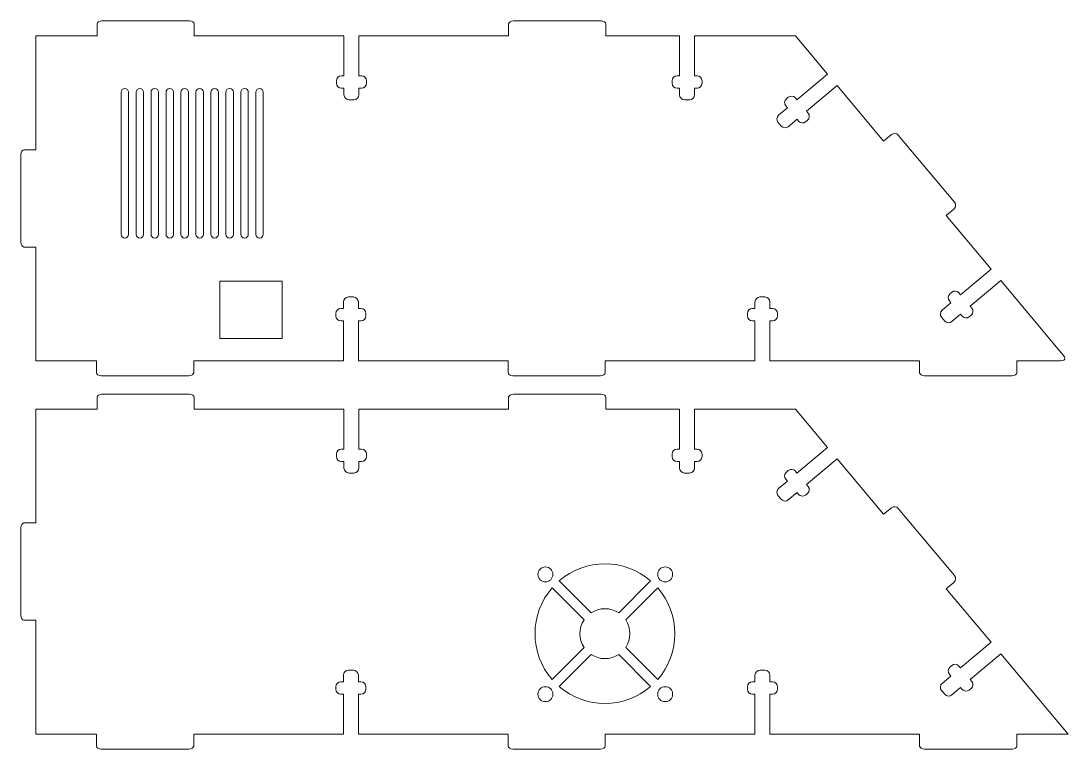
# Model space of a CAD drawing. Header units: millimetres. Extents: x -262 to 108, y -98 to 185.
# Drawn here: x -262.2 to -52.3, y -82.4 to 63.5 of the extents above; entities that cross this region are included whole.
import ezdxf

# ---------------------------------------------------------------- set-up
doc = ezdxf.new("R2010")
doc.units = ezdxf.units.MM
doc.header["$MEASUREMENT"] = 0
doc.layers.add('layer 1', color=7, linetype='Continuous')

msp = doc.modelspace()

# ---------------------------------------------------------------- linework, layer by layer
at = {"layer": 'layer 1', "color": 250, "lineweight": 9}
msp.add_lwpolyline([(-222.3126, -0.1377), (-209.8126, -0.1377), (-209.8126, 11.3623), (-222.3126, 11.3623), (-222.3126, -0.1377)], close=True, dxfattribs=at)
for centre in [(-157.0628, -47.4259), (-133.0628, -47.4259), (-157.0628, -71.4259), (-133.0628, -71.4259)]:
    msp.add_ellipse(centre, major_axis=(0, 1.5), ratio=1, dxfattribs=at)
for points in [[(-246.9376, 62.8759), (-246.9376, 63.2058), (-246.4989, 63.4759), (-245.9626, 63.4759)], [(-228.413, 63.4759), (-228.413, 63.4759), (-245.9626, 63.4759), (-245.9626, 63.4759)], [(-227.438, 62.8759), (-227.438, 63.2058), (-227.8767, 63.4759), (-228.413, 63.4759)], [(-164.4374, 62.8759), (-164.4374, 63.2058), (-163.9987, 63.4759), (-163.4624, 63.4759)], [(-145.9128, 63.4759), (-145.9128, 63.4759), (-163.4624, 63.4759), (-163.4624, 63.4759)], [(-144.9378, 62.8759), (-144.9378, 63.2058), (-145.3765, 63.4759), (-145.9128, 63.4759)], [(-246.9376, 62.8759), (-246.9376, 62.8759), (-246.9376, 60.4761), (-246.9376, 60.4761)], [(-227.438, 62.8759), (-227.438, 62.8759), (-227.438, 60.4761), (-227.438, 60.4761)], [(-164.4374, 62.8759), (-164.4374, 62.8759), (-164.4374, 60.4761), (-164.4374, 60.4761)], [(-144.9378, 62.8759), (-144.9378, 62.8759), (-144.9378, 60.4761), (-144.9378, 60.4761)], [(-259.1876, 60.4761), (-259.1876, 60.4761), (-259.1876, 37.669), (-259.1876, 37.669)], [(-259.1875, 60.4761), (-259.1875, 60.4761), (-246.9375, 60.4761), (-246.9375, 60.4761)], [(-227.438, 60.4761), (-227.438, 60.4761), (-197.4376, 60.4761), (-197.4376, 60.4761)], [(-197.4376, 52.4761), (-197.4376, 52.4761), (-197.4376, 60.4761), (-197.4376, 60.4761)], [(-194.4377, 52.4761), (-194.4377, 52.4761), (-194.4377, 60.4761), (-194.4377, 60.4761)], [(-194.4377, 60.4761), (-194.4377, 60.4761), (-164.4374, 60.4761), (-164.4374, 60.4761)], [(-144.9378, 60.4761), (-144.9378, 60.4761), (-130.1772, 60.4761), (-130.1772, 60.4761)], [(-130.1772, 52.4761), (-130.1772, 52.4761), (-130.1772, 60.4761), (-130.1772, 60.4761)], [(-127.1773, 52.4761), (-127.1773, 52.4761), (-127.1773, 60.4761), (-127.1773, 60.4761)], [(-127.1773, 60.4761), (-127.1773, 60.4761), (-106.9496, 60.476), (-106.9496, 60.476)], [(-106.9496, 60.476), (-106.9496, 60.476), (-100.5217, 52.8156), (-100.5217, 52.8156)], [(-198.9376, 51.4761), (-198.9376, 52.026), (-198.4876, 52.4761), (-197.9376, 52.4761)], [(-197.4376, 52.4761), (-197.4376, 52.4761), (-197.9376, 52.4761), (-197.9376, 52.4761)], [(-194.4377, 52.4761), (-194.4377, 52.4761), (-193.9376, 52.4761), (-193.9376, 52.4761)], [(-192.9376, 51.4761), (-192.9376, 52.026), (-193.3876, 52.4761), (-193.9376, 52.4761)], [(-131.6772, 51.4761), (-131.6772, 52.026), (-131.2272, 52.4761), (-130.6772, 52.4761)], [(-130.1772, 52.4761), (-130.1772, 52.4761), (-130.6772, 52.4761), (-130.6772, 52.4761)], [(-127.1773, 52.4761), (-127.1773, 52.4761), (-126.6772, 52.4761), (-126.6772, 52.4761)], [(-125.6772, 51.4761), (-125.6772, 52.026), (-126.1272, 52.4761), (-126.6772, 52.4761)], [(-106.6501, 47.6733), (-106.6501, 47.6733), (-100.5217, 52.8156), (-100.5217, 52.8156)], [(-198.9376, 51.4761), (-198.9376, 51.4761), (-198.9376, 50.9761), (-198.9376, 50.9761)], [(-198.9376, 50.9761), (-198.9376, 50.4262), (-198.4876, 49.9761), (-197.9376, 49.9761)], [(-192.9376, 50.9761), (-192.9376, 50.4262), (-193.3876, 49.9761), (-193.9376, 49.9761)], [(-192.9376, 51.4761), (-192.9376, 51.4761), (-192.9376, 50.9761), (-192.9376, 50.9761)], [(-131.6772, 51.4761), (-131.6772, 51.4761), (-131.6772, 50.9761), (-131.6772, 50.9761)], [(-131.6772, 50.9761), (-131.6772, 50.4262), (-131.2272, 49.9761), (-130.6772, 49.9761)], [(-125.6772, 50.9761), (-125.6772, 50.4262), (-126.1272, 49.9761), (-126.6772, 49.9761)], [(-125.6772, 51.4761), (-125.6772, 51.4761), (-125.6772, 50.9761), (-125.6772, 50.9761)], [(-104.7218, 45.3753), (-104.7218, 45.3753), (-98.5934, 50.5176), (-98.5934, 50.5176)], [(-98.5935, 50.5175), (-98.5935, 50.5175), (-89.273, 39.4098), (-89.273, 39.4098)], [(-197.4376, 49.9761), (-197.4376, 49.9761), (-197.9376, 49.9761), (-197.9376, 49.9761)], [(-197.4376, 48.6761), (-197.4376, 48.6761), (-197.4376, 49.9761), (-197.4376, 49.9761)], [(-197.4376, 48.6761), (-197.4376, 48.1262), (-196.9876, 47.6761), (-196.4376, 47.6761)], [(-194.4377, 48.6761), (-194.4377, 48.1262), (-194.8877, 47.6761), (-195.4377, 47.6761)], [(-194.4377, 48.6761), (-194.4377, 48.6761), (-194.4377, 49.9761), (-194.4377, 49.9761)], [(-194.4377, 49.9761), (-194.4377, 49.9761), (-193.9376, 49.9761), (-193.9376, 49.9761)], [(-130.1772, 49.9761), (-130.1772, 49.9761), (-130.6772, 49.9761), (-130.6772, 49.9761)], [(-130.1772, 48.6761), (-130.1772, 48.6761), (-130.1772, 49.9761), (-130.1772, 49.9761)], [(-130.1772, 48.6761), (-130.1772, 48.1262), (-129.7272, 47.6761), (-129.1772, 47.6761)], [(-127.1773, 48.6761), (-127.1773, 48.1262), (-127.6273, 47.6761), (-128.1773, 47.6761)], [(-127.1773, 48.6761), (-127.1773, 48.6761), (-127.1773, 49.9761), (-127.1773, 49.9761)], [(-127.1773, 49.9761), (-127.1773, 49.9761), (-126.6772, 49.9761), (-126.6772, 49.9761)], [(-108.3803, 48.1796), (-107.9591, 48.5331), (-107.325, 48.4777), (-106.9715, 48.0564)], [(-196.4376, 47.6761), (-196.4376, 47.6761), (-195.4377, 47.6761), (-195.4377, 47.6761)], [(-128.1773, 47.6761), (-128.1773, 47.6761), (-129.1772, 47.6761), (-129.1772, 47.6761)], [(-108.7633, 47.8582), (-109.1846, 47.5048), (-109.2401, 46.8707), (-108.8866, 46.4494)], [(-108.5652, 46.0664), (-108.5652, 46.0664), (-108.8866, 46.4494), (-108.8866, 46.4494)], [(-108.3803, 48.1796), (-108.3803, 48.1796), (-108.7633, 47.8582), (-108.7633, 47.8582)], [(-106.6501, 47.6733), (-106.6501, 47.6733), (-106.9715, 48.0564), (-106.9715, 48.0564)], [(-110.3271, 44.588), (-110.7483, 44.2345), (-110.8039, 43.6005), (-110.4504, 43.1791)], [(-110.3271, 44.588), (-110.3271, 44.588), (-108.5652, 46.0664), (-108.5652, 46.0664)], [(-104.7218, 45.3753), (-104.7218, 45.3753), (-104.4003, 44.9922), (-104.4003, 44.9922)], [(-104.5236, 43.5834), (-104.1023, 43.9368), (-104.0468, 44.5709), (-104.4003, 44.9922)], [(-110.4504, 43.1791), (-110.4504, 43.1791), (-109.8076, 42.4132), (-109.8076, 42.4132)], [(-108.3988, 42.2899), (-108.8201, 41.9364), (-109.4541, 41.9918), (-109.8076, 42.4132)], [(-108.3987, 42.29), (-108.3987, 42.29), (-106.6369, 43.7683), (-106.6369, 43.7683)], [(-106.6369, 43.7683), (-106.6369, 43.7683), (-106.3154, 43.3852), (-106.3154, 43.3852)], [(-104.9066, 43.262), (-105.3279, 42.9085), (-105.9619, 42.9639), (-106.3154, 43.3852)], [(-104.5236, 43.5834), (-104.5236, 43.5834), (-104.9066, 43.262), (-104.9066, 43.262)], [(-89.2729, 39.4098), (-89.2729, 39.4098), (-87.7016, 40.7283), (-87.7016, 40.7283)], [(-87.7409, 40.6954), (-87.3196, 41.0489), (-86.6928, 41.0021), (-86.3481, 40.5913)], [(-86.3481, 40.5913), (-86.3481, 40.5913), (-75.0674, 27.1475), (-75.0674, 27.1475)], [(-261.5875, 37.669), (-261.9174, 37.669), (-262.1875, 37.2303), (-262.1875, 36.694)], [(-262.1875, 36.694), (-262.1875, 36.694), (-262.1875, 19.1444), (-262.1875, 19.1444)], [(-261.5875, 37.669), (-261.5875, 37.669), (-259.1876, 37.669), (-259.1876, 37.669)], [(-76.7388, 24.4723), (-76.7388, 24.4723), (-75.2068, 25.7578), (-75.2068, 25.7578)], [(-75.2068, 25.7578), (-74.7855, 26.1113), (-74.7227, 26.7367), (-75.0674, 27.1475)], [(-76.7389, 24.4723), (-76.7389, 24.4723), (-67.7398, 13.7476), (-67.7398, 13.7476)], [(-261.5875, 18.1694), (-261.9174, 18.1694), (-262.1875, 18.6081), (-262.1875, 19.1444)], [(-261.5875, 18.1694), (-261.5875, 18.1694), (-259.1876, 18.1694), (-259.1876, 18.1694)], [(-259.1876, 18.1694), (-259.1876, 18.1694), (-259.1876, -4.6377), (-259.1876, -4.6377)], [(-73.8682, 8.6052), (-73.8682, 8.6052), (-67.7398, 13.7475), (-67.7398, 13.7475)], [(-71.9399, 6.3072), (-71.9399, 6.3072), (-65.8115, 11.4495), (-65.8115, 11.4495)], [(-53.5983, -3.1056), (-53.5983, -3.1056), (-65.8115, 11.4496), (-65.8115, 11.4496)], [(-75.9814, 8.7901), (-76.4027, 8.4367), (-76.4582, 7.8026), (-76.1047, 7.3813)], [(-75.5984, 9.1115), (-75.5984, 9.1115), (-75.9814, 8.7901), (-75.9814, 8.7901)], [(-75.5984, 9.1115), (-75.1772, 9.465), (-74.5431, 9.4096), (-74.1896, 8.9883)], [(-73.8682, 8.6052), (-73.8682, 8.6052), (-74.1896, 8.9883), (-74.1896, 8.9883)], [(-197.5626, 7.1623), (-197.5626, 7.7122), (-197.1126, 8.1623), (-196.5626, 8.1623)], [(-197.5626, 7.1623), (-197.5626, 7.1623), (-197.5626, 5.8623), (-197.5626, 5.8623)], [(-196.5626, 8.1623), (-196.5626, 8.1623), (-195.5627, 8.1623), (-195.5627, 8.1623)], [(-194.5627, 7.1623), (-194.5627, 7.7122), (-195.0127, 8.1623), (-195.5627, 8.1623)], [(-194.5627, 7.1623), (-194.5627, 7.1623), (-194.5627, 5.8623), (-194.5627, 5.8623)], [(-115.0624, 7.1623), (-115.0624, 7.7122), (-114.6124, 8.1623), (-114.0624, 8.1623)], [(-115.0624, 7.1623), (-115.0624, 7.1623), (-115.0624, 5.8623), (-115.0624, 5.8623)], [(-114.0624, 8.1623), (-114.0624, 8.1623), (-113.0625, 8.1623), (-113.0625, 8.1623)], [(-112.0625, 7.1623), (-112.0625, 7.7122), (-112.5125, 8.1623), (-113.0625, 8.1623)], [(-112.0625, 7.1623), (-112.0625, 7.1623), (-112.0625, 5.8623), (-112.0625, 5.8623)], [(-77.5452, 5.5199), (-77.5452, 5.5199), (-75.7833, 6.9983), (-75.7833, 6.9983)], [(-75.7833, 6.9983), (-75.7833, 6.9983), (-76.1047, 7.3813), (-76.1047, 7.3813)], [(-71.9399, 6.3072), (-71.9399, 6.3072), (-71.6184, 5.9241), (-71.6184, 5.9241)], [(-199.0626, 4.8623), (-199.0626, 5.4122), (-198.6126, 5.8623), (-198.0626, 5.8623)], [(-199.0626, 4.3623), (-199.0626, 4.3623), (-199.0626, 4.8623), (-199.0626, 4.8623)], [(-199.0626, 4.3623), (-199.0626, 3.8124), (-198.6126, 3.3623), (-198.0626, 3.3623)], [(-197.5626, 5.8623), (-197.5626, 5.8623), (-198.0626, 5.8623), (-198.0626, 5.8623)], [(-194.5627, 5.8623), (-194.5627, 5.8623), (-194.0626, 5.8623), (-194.0626, 5.8623)], [(-193.0626, 4.8623), (-193.0626, 5.4122), (-193.5126, 5.8623), (-194.0626, 5.8623)], [(-193.0626, 4.3623), (-193.0626, 3.8124), (-193.5126, 3.3623), (-194.0626, 3.3623)], [(-193.0626, 4.3623), (-193.0626, 4.3623), (-193.0626, 4.8623), (-193.0626, 4.8623)], [(-193.0626, 4.3623), (-193.0626, 4.3623), (-193.0626, 4.8623), (-193.0626, 4.8623)], [(-116.5624, 4.8623), (-116.5624, 5.4122), (-116.1124, 5.8623), (-115.5624, 5.8623)], [(-116.5624, 4.3623), (-116.5624, 4.3623), (-116.5624, 4.8623), (-116.5624, 4.8623)], [(-116.5624, 4.3623), (-116.5624, 3.8124), (-116.1124, 3.3623), (-115.5624, 3.3623)], [(-115.0624, 5.8623), (-115.0624, 5.8623), (-115.5624, 5.8623), (-115.5624, 5.8623)], [(-112.0625, 5.8623), (-112.0625, 5.8623), (-111.5624, 5.8623), (-111.5624, 5.8623)], [(-110.5624, 4.8623), (-110.5624, 5.4122), (-111.0124, 5.8623), (-111.5624, 5.8623)], [(-110.5624, 4.3623), (-110.5624, 3.8124), (-111.0124, 3.3623), (-111.5624, 3.3623)], [(-110.5624, 4.3623), (-110.5624, 4.3623), (-110.5624, 4.8623), (-110.5624, 4.8623)], [(-77.5452, 5.5199), (-77.9664, 5.1664), (-78.022, 4.5324), (-77.6685, 4.111)], [(-75.6168, 3.2219), (-75.6168, 3.2219), (-73.855, 4.7002), (-73.855, 4.7002)], [(-73.855, 4.7002), (-73.855, 4.7002), (-73.5335, 4.3171), (-73.5335, 4.3171)], [(-72.1247, 4.1939), (-72.546, 3.8404), (-73.18, 3.8958), (-73.5335, 4.3171)], [(-71.7417, 4.5153), (-71.7417, 4.5153), (-72.1247, 4.1939), (-72.1247, 4.1939)], [(-71.7417, 4.5153), (-71.3204, 4.8687), (-71.2649, 5.5028), (-71.6184, 5.9241)], [(-197.5626, 3.3623), (-197.5626, 3.3623), (-198.0626, 3.3623), (-198.0626, 3.3623)], [(-197.5626, 3.3623), (-197.5626, 3.3623), (-197.5626, -4.6377), (-197.5626, -4.6377)], [(-194.5627, 3.3623), (-194.5627, 3.3623), (-194.5627, -4.6377), (-194.5627, -4.6377)], [(-194.5627, 3.3623), (-194.5627, 3.3623), (-194.0626, 3.3623), (-194.0626, 3.3623)], [(-115.0624, 3.3623), (-115.0624, 3.3623), (-115.5624, 3.3623), (-115.5624, 3.3623)], [(-115.0624, 3.3623), (-115.0624, 3.3623), (-115.0624, -4.6377), (-115.0624, -4.6377)], [(-112.0625, 3.3623), (-112.0625, 3.3623), (-112.0625, -4.6377), (-112.0625, -4.6377)], [(-112.0625, 3.3623), (-112.0625, 3.3623), (-111.5624, 3.3623), (-111.5624, 3.3623)], [(-77.6685, 4.111), (-77.6685, 4.111), (-77.0257, 3.3451), (-77.0257, 3.3451)], [(-75.6169, 3.2218), (-76.0382, 2.8683), (-76.6722, 2.9237), (-77.0257, 3.3451)], [(-53.5982, -3.1057), (-52.545, -4.2142), (-52.7831, -4.7248), (-54.3126, -4.6377)], [(-259.1875, -4.6377), (-259.1875, -4.6377), (-247.0625, -4.6377), (-247.0625, -4.6377)], [(-247.0626, -7.0375), (-247.0626, -7.0375), (-247.0626, -4.6377), (-247.0626, -4.6377)], [(-227.563, -4.6377), (-227.563, -4.6377), (-197.5626, -4.6377), (-197.5626, -4.6377)], [(-227.563, -7.0375), (-227.563, -7.0375), (-227.563, -4.6377), (-227.563, -4.6377)], [(-194.5627, -4.6377), (-194.5627, -4.6377), (-164.5624, -4.6377), (-164.5624, -4.6377)], [(-164.5624, -7.0375), (-164.5624, -7.0375), (-164.5624, -4.6377), (-164.5624, -4.6377)], [(-145.0628, -4.6377), (-145.0628, -4.6377), (-115.0624, -4.6377), (-115.0624, -4.6377)], [(-145.0628, -7.0375), (-145.0628, -7.0375), (-145.0628, -4.6377), (-145.0628, -4.6377)], [(-112.0625, -4.6377), (-112.0625, -4.6377), (-82.0622, -4.6377), (-82.0622, -4.6377)], [(-82.0622, -7.0375), (-82.0622, -7.0375), (-82.0622, -4.6377), (-82.0622, -4.6377)], [(-62.5626, -4.6377), (-62.5626, -4.6377), (-54.3126, -4.6377), (-54.3126, -4.6377)], [(-62.5626, -7.0375), (-62.5626, -7.0375), (-62.5626, -4.6377), (-62.5626, -4.6377)], [(-247.0626, -7.0375), (-247.0626, -7.3674), (-246.6239, -7.6375), (-246.0876, -7.6375)], [(-228.538, -7.6375), (-228.538, -7.6375), (-246.0876, -7.6375), (-246.0876, -7.6375)], [(-227.563, -7.0375), (-227.563, -7.3674), (-228.0017, -7.6375), (-228.538, -7.6375)], [(-164.5624, -7.0375), (-164.5624, -7.3674), (-164.1237, -7.6375), (-163.5874, -7.6375)], [(-146.0378, -7.6375), (-146.0378, -7.6375), (-163.5874, -7.6375), (-163.5874, -7.6375)], [(-145.0628, -7.0375), (-145.0628, -7.3674), (-145.5015, -7.6375), (-146.0378, -7.6375)], [(-82.0622, -7.0375), (-82.0622, -7.3674), (-81.6235, -7.6375), (-81.0872, -7.6375)], [(-63.5376, -7.6375), (-63.5376, -7.6375), (-81.0872, -7.6375), (-81.0872, -7.6375)], [(-62.5626, -7.0375), (-62.5626, -7.3674), (-63.0013, -7.6375), (-63.5376, -7.6375)], [(-246.9376, -11.9122), (-246.9376, -11.5823), (-246.4989, -11.3122), (-245.9626, -11.3122)], [(-246.9376, -11.9122), (-246.9376, -11.9122), (-246.9376, -14.3121), (-246.9376, -14.3121)], [(-228.413, -11.3122), (-228.413, -11.3122), (-245.9626, -11.3122), (-245.9626, -11.3122)], [(-227.438, -11.9122), (-227.438, -11.5823), (-227.8767, -11.3122), (-228.413, -11.3122)], [(-227.438, -11.9122), (-227.438, -11.9122), (-227.438, -14.3121), (-227.438, -14.3121)], [(-164.4374, -11.9122), (-164.4374, -11.5823), (-163.9987, -11.3122), (-163.4624, -11.3122)], [(-164.4374, -11.9122), (-164.4374, -11.9122), (-164.4374, -14.3121), (-164.4374, -14.3121)], [(-145.9128, -11.3122), (-145.9128, -11.3122), (-163.4624, -11.3122), (-163.4624, -11.3122)], [(-144.9378, -11.9122), (-144.9378, -11.5823), (-145.3765, -11.3122), (-145.9128, -11.3122)], [(-144.9378, -11.9122), (-144.9378, -11.9122), (-144.9378, -14.3121), (-144.9378, -14.3121)], [(-259.1876, -14.3121), (-259.1876, -14.3121), (-259.1876, -37.1192), (-259.1876, -37.1192)], [(-259.1875, -14.3121), (-259.1875, -14.3121), (-246.9375, -14.3121), (-246.9375, -14.3121)], [(-227.438, -14.3121), (-227.438, -14.3121), (-197.4376, -14.3121), (-197.4376, -14.3121)], [(-197.4376, -22.3121), (-197.4376, -22.3121), (-197.4376, -14.3121), (-197.4376, -14.3121)], [(-194.4377, -22.3121), (-194.4377, -22.3121), (-194.4377, -14.3121), (-194.4377, -14.3121)], [(-194.4377, -14.3121), (-194.4377, -14.3121), (-164.4374, -14.3121), (-164.4374, -14.3121)], [(-144.9378, -14.3121), (-144.9378, -14.3121), (-130.1772, -14.3121), (-130.1772, -14.3121)], [(-130.1772, -22.3121), (-130.1772, -22.3121), (-130.1772, -14.3121), (-130.1772, -14.3121)], [(-127.1773, -22.3121), (-127.1773, -22.3121), (-127.1773, -14.3121), (-127.1773, -14.3121)], [(-127.1773, -14.3121), (-127.1773, -14.3121), (-106.9496, -14.3122), (-106.9496, -14.3122)], [(-106.9496, -14.3122), (-106.9496, -14.3122), (-100.5217, -21.9726), (-100.5217, -21.9726)], [(-198.9376, -23.3121), (-198.9376, -22.7622), (-198.4876, -22.3121), (-197.9376, -22.3121)], [(-197.4376, -22.3121), (-197.4376, -22.3121), (-197.9376, -22.3121), (-197.9376, -22.3121)], [(-194.4377, -22.3121), (-194.4377, -22.3121), (-193.9376, -22.3121), (-193.9376, -22.3121)], [(-192.9376, -23.3121), (-192.9376, -22.7622), (-193.3876, -22.3121), (-193.9376, -22.3121)], [(-131.6772, -23.3121), (-131.6772, -22.7622), (-131.2272, -22.3121), (-130.6772, -22.3121)], [(-130.1772, -22.3121), (-130.1772, -22.3121), (-130.6772, -22.3121), (-130.6772, -22.3121)], [(-127.1773, -22.3121), (-127.1773, -22.3121), (-126.6772, -22.3121), (-126.6772, -22.3121)], [(-125.6772, -23.3121), (-125.6772, -22.7622), (-126.1272, -22.3121), (-126.6772, -22.3121)], [(-106.6501, -27.1149), (-106.6501, -27.1149), (-100.5217, -21.9726), (-100.5217, -21.9726)], [(-198.9376, -23.3121), (-198.9376, -23.3121), (-198.9376, -23.8121), (-198.9376, -23.8121)], [(-198.9376, -23.8121), (-198.9376, -24.362), (-198.4876, -24.8121), (-197.9376, -24.8121)], [(-197.4376, -24.8121), (-197.4376, -24.8121), (-197.9376, -24.8121), (-197.9376, -24.8121)], [(-197.4376, -26.1121), (-197.4376, -26.1121), (-197.4376, -24.8121), (-197.4376, -24.8121)], [(-194.4377, -26.1121), (-194.4377, -26.1121), (-194.4377, -24.8121), (-194.4377, -24.8121)], [(-194.4377, -24.8121), (-194.4377, -24.8121), (-193.9376, -24.8121), (-193.9376, -24.8121)], [(-192.9376, -23.8121), (-192.9376, -24.362), (-193.3876, -24.8121), (-193.9376, -24.8121)], [(-192.9376, -23.3121), (-192.9376, -23.3121), (-192.9376, -23.8121), (-192.9376, -23.8121)], [(-131.6772, -23.3121), (-131.6772, -23.3121), (-131.6772, -23.8121), (-131.6772, -23.8121)], [(-131.6772, -23.8121), (-131.6772, -24.362), (-131.2272, -24.8121), (-130.6772, -24.8121)], [(-130.1772, -24.8121), (-130.1772, -24.8121), (-130.6772, -24.8121), (-130.6772, -24.8121)], [(-130.1772, -26.1121), (-130.1772, -26.1121), (-130.1772, -24.8121), (-130.1772, -24.8121)], [(-127.1773, -26.1121), (-127.1773, -26.1121), (-127.1773, -24.8121), (-127.1773, -24.8121)], [(-127.1773, -24.8121), (-127.1773, -24.8121), (-126.6772, -24.8121), (-126.6772, -24.8121)], [(-125.6772, -23.8121), (-125.6772, -24.362), (-126.1272, -24.8121), (-126.6772, -24.8121)], [(-125.6772, -23.3121), (-125.6772, -23.3121), (-125.6772, -23.8121), (-125.6772, -23.8121)], [(-104.7218, -29.4129), (-104.7218, -29.4129), (-98.5934, -24.2706), (-98.5934, -24.2706)], [(-98.5935, -24.2707), (-98.5935, -24.2707), (-89.273, -35.3784), (-89.273, -35.3784)], [(-197.4376, -26.1121), (-197.4376, -26.662), (-196.9876, -27.1121), (-196.4376, -27.1121)], [(-196.4376, -27.1121), (-196.4376, -27.1121), (-195.4377, -27.1121), (-195.4377, -27.1121)], [(-194.4377, -26.1121), (-194.4377, -26.662), (-194.8877, -27.1121), (-195.4377, -27.1121)], [(-130.1772, -26.1121), (-130.1772, -26.662), (-129.7272, -27.1121), (-129.1772, -27.1121)], [(-128.1773, -27.1121), (-128.1773, -27.1121), (-129.1772, -27.1121), (-129.1772, -27.1121)], [(-127.1773, -26.1121), (-127.1773, -26.662), (-127.6273, -27.1121), (-128.1773, -27.1121)], [(-108.7633, -26.93), (-109.1846, -27.2834), (-109.2401, -27.9175), (-108.8866, -28.3388)], [(-108.3803, -26.6086), (-108.3803, -26.6086), (-108.7633, -26.93), (-108.7633, -26.93)], [(-108.3803, -26.6086), (-107.9591, -26.2551), (-107.325, -26.3105), (-106.9715, -26.7318)], [(-106.6501, -27.1149), (-106.6501, -27.1149), (-106.9715, -26.7318), (-106.9715, -26.7318)], [(-110.3271, -30.2002), (-110.3271, -30.2002), (-108.5652, -28.7218), (-108.5652, -28.7218)], [(-108.5652, -28.7218), (-108.5652, -28.7218), (-108.8866, -28.3388), (-108.8866, -28.3388)], [(-110.3271, -30.2002), (-110.7483, -30.5537), (-110.8039, -31.1877), (-110.4504, -31.6091)], [(-108.3987, -32.4982), (-108.3987, -32.4982), (-106.6369, -31.0199), (-106.6369, -31.0199)], [(-106.6369, -31.0199), (-106.6369, -31.0199), (-106.3154, -31.403), (-106.3154, -31.403)], [(-104.9066, -31.5262), (-105.3279, -31.8797), (-105.9619, -31.8243), (-106.3154, -31.403)], [(-104.5236, -31.2048), (-104.5236, -31.2048), (-104.9066, -31.5262), (-104.9066, -31.5262)], [(-104.7218, -29.4129), (-104.7218, -29.4129), (-104.4003, -29.796), (-104.4003, -29.796)], [(-104.5236, -31.2048), (-104.1023, -30.8514), (-104.0468, -30.2173), (-104.4003, -29.796)], [(-110.4504, -31.6091), (-110.4504, -31.6091), (-109.8076, -32.375), (-109.8076, -32.375)], [(-108.3988, -32.4983), (-108.8201, -32.8518), (-109.4541, -32.7964), (-109.8076, -32.375)], [(-89.2729, -35.3784), (-89.2729, -35.3784), (-87.7016, -34.0599), (-87.7016, -34.0599)], [(-87.7409, -34.0928), (-87.3196, -33.7393), (-86.6928, -33.7861), (-86.3481, -34.1969)], [(-86.3481, -34.1969), (-86.3481, -34.1969), (-75.0674, -47.6407), (-75.0674, -47.6407)], [(-261.5875, -37.1192), (-261.9174, -37.1192), (-262.1875, -37.5579), (-262.1875, -38.0942)], [(-261.5875, -37.1192), (-261.5875, -37.1192), (-259.1876, -37.1192), (-259.1876, -37.1192)], [(-262.1875, -38.0942), (-262.1875, -38.0942), (-262.1875, -55.6438), (-262.1875, -55.6438)], [(-154.3093, -48.7263), (-149.0476, -44.1683), (-141.2365, -44.1683), (-135.9748, -48.7263)], [(-75.2068, -49.0304), (-74.7855, -48.6769), (-74.7227, -48.0515), (-75.0674, -47.6407)], [(-155.7235, -68.475), (-160.2815, -63.2133), (-160.2815, -55.4022), (-155.7235, -50.1405)], [(-149.3136, -56.5504), (-149.3136, -56.5504), (-155.7235, -50.1405), (-155.7235, -50.1405)], [(-154.3093, -48.7263), (-154.3093, -48.7263), (-147.8994, -55.1362), (-147.8994, -55.1362)], [(-135.9748, -48.7263), (-135.9748, -48.7263), (-142.3847, -55.1362), (-142.3847, -55.1362)], [(-140.9705, -56.5504), (-140.9705, -56.5504), (-134.5606, -50.1405), (-134.5606, -50.1405)], [(-134.5606, -50.1405), (-130.0025, -55.4021), (-130.0025, -63.2134), (-134.5606, -68.475)], [(-76.7389, -50.3159), (-76.7389, -50.3159), (-67.7398, -61.0406), (-67.7398, -61.0406)], [(-76.7388, -50.3159), (-76.7388, -50.3159), (-75.2068, -49.0304), (-75.2068, -49.0304)], [(-142.3847, -55.1362), (-144.057, -54.0317), (-146.2271, -54.0317), (-147.8994, -55.1362)], [(-261.5875, -56.6188), (-261.9174, -56.6188), (-262.1875, -56.1801), (-262.1875, -55.6438)], [(-261.5875, -56.6188), (-261.5875, -56.6188), (-259.1876, -56.6188), (-259.1876, -56.6188)], [(-259.1876, -56.6188), (-259.1876, -56.6188), (-259.1876, -79.4259), (-259.1876, -79.4259)], [(-149.3136, -62.0651), (-150.4181, -60.3928), (-150.4181, -58.2227), (-149.3136, -56.5504)], [(-140.9705, -56.5504), (-139.8658, -58.2227), (-139.8658, -60.3928), (-140.9705, -62.0651)], [(-155.7235, -68.475), (-155.7235, -68.475), (-149.3136, -62.0651), (-149.3136, -62.0651)], [(-140.9705, -62.0651), (-140.9705, -62.0651), (-134.5606, -68.475), (-134.5606, -68.475)], [(-73.8682, -66.1829), (-73.8682, -66.1829), (-67.7398, -61.0406), (-67.7398, -61.0406)], [(-147.8994, -63.4793), (-147.8994, -63.4793), (-154.3093, -69.8892), (-154.3093, -69.8892)], [(-142.3847, -63.4793), (-144.057, -64.584), (-146.2271, -64.584), (-147.8994, -63.4793)], [(-135.9748, -69.8892), (-135.9748, -69.8892), (-142.3847, -63.4793), (-142.3847, -63.4793)], [(-71.9399, -68.4809), (-71.9399, -68.4809), (-65.8115, -63.3386), (-65.8115, -63.3386)], [(-52.3127, -79.4259), (-52.3127, -79.4259), (-65.8115, -63.3386), (-65.8115, -63.3386)], [(-197.5626, -67.6259), (-197.5626, -67.076), (-197.1126, -66.6259), (-196.5626, -66.6259)], [(-196.5626, -66.6259), (-196.5626, -66.6259), (-195.5627, -66.6259), (-195.5627, -66.6259)], [(-194.5627, -67.6259), (-194.5627, -67.076), (-195.0127, -66.6259), (-195.5627, -66.6259)], [(-115.0624, -67.6259), (-115.0624, -67.076), (-114.6124, -66.6259), (-114.0624, -66.6259)], [(-114.0624, -66.6259), (-114.0624, -66.6259), (-113.0625, -66.6259), (-113.0625, -66.6259)], [(-112.0625, -67.6259), (-112.0625, -67.076), (-112.5125, -66.6259), (-113.0625, -66.6259)], [(-75.9814, -65.998), (-76.4027, -66.3514), (-76.4582, -66.9855), (-76.1047, -67.4068)], [(-75.5984, -65.6766), (-75.5984, -65.6766), (-75.9814, -65.998), (-75.9814, -65.998)], [(-75.5984, -65.6766), (-75.1772, -65.3231), (-74.5431, -65.3785), (-74.1896, -65.7998)], [(-73.8682, -66.1829), (-73.8682, -66.1829), (-74.1896, -65.7998), (-74.1896, -65.7998)], [(-199.0626, -69.9259), (-199.0626, -69.376), (-198.6126, -68.9259), (-198.0626, -68.9259)], [(-197.5626, -68.9259), (-197.5626, -68.9259), (-198.0626, -68.9259), (-198.0626, -68.9259)], [(-197.5626, -67.6259), (-197.5626, -67.6259), (-197.5626, -68.9259), (-197.5626, -68.9259)], [(-194.5627, -67.6259), (-194.5627, -67.6259), (-194.5627, -68.9259), (-194.5627, -68.9259)], [(-194.5627, -68.9259), (-194.5627, -68.9259), (-194.0626, -68.9259), (-194.0626, -68.9259)], [(-193.0626, -69.9259), (-193.0626, -69.376), (-193.5126, -68.9259), (-194.0626, -68.9259)], [(-116.5624, -69.9259), (-116.5624, -69.376), (-116.1124, -68.9259), (-115.5624, -68.9259)], [(-115.0624, -68.9259), (-115.0624, -68.9259), (-115.5624, -68.9259), (-115.5624, -68.9259)], [(-115.0624, -67.6259), (-115.0624, -67.6259), (-115.0624, -68.9259), (-115.0624, -68.9259)], [(-112.0625, -67.6259), (-112.0625, -67.6259), (-112.0625, -68.9259), (-112.0625, -68.9259)], [(-112.0625, -68.9259), (-112.0625, -68.9259), (-111.5624, -68.9259), (-111.5624, -68.9259)], [(-110.5624, -69.9259), (-110.5624, -69.376), (-111.0124, -68.9259), (-111.5624, -68.9259)], [(-77.5452, -69.2682), (-77.5452, -69.2682), (-75.7833, -67.7898), (-75.7833, -67.7898)], [(-75.7833, -67.7898), (-75.7833, -67.7898), (-76.1047, -67.4068), (-76.1047, -67.4068)], [(-71.9399, -68.4809), (-71.9399, -68.4809), (-71.6184, -68.864), (-71.6184, -68.864)], [(-71.7417, -70.2728), (-71.3204, -69.9194), (-71.2649, -69.2853), (-71.6184, -68.864)], [(-199.0626, -70.4259), (-199.0626, -70.4259), (-199.0626, -69.9259), (-199.0626, -69.9259)], [(-199.0626, -70.4259), (-199.0626, -70.9758), (-198.6126, -71.4259), (-198.0626, -71.4259)], [(-193.0626, -70.4259), (-193.0626, -70.9758), (-193.5126, -71.4259), (-194.0626, -71.4259)], [(-193.0626, -70.4259), (-193.0626, -70.4259), (-193.0626, -69.9259), (-193.0626, -69.9259)], [(-193.0626, -70.4259), (-193.0626, -70.4259), (-193.0626, -69.9259), (-193.0626, -69.9259)], [(-135.9748, -69.8892), (-141.2364, -74.4473), (-149.0477, -74.4473), (-154.3093, -69.8892)], [(-116.5624, -70.4259), (-116.5624, -70.4259), (-116.5624, -69.9259), (-116.5624, -69.9259)], [(-116.5624, -70.4259), (-116.5624, -70.9758), (-116.1124, -71.4259), (-115.5624, -71.4259)], [(-110.5624, -70.4259), (-110.5624, -70.9758), (-111.0124, -71.4259), (-111.5624, -71.4259)], [(-110.5624, -70.4259), (-110.5624, -70.4259), (-110.5624, -69.9259), (-110.5624, -69.9259)], [(-77.5452, -69.2682), (-77.9664, -69.6217), (-78.022, -70.2557), (-77.6685, -70.6771)], [(-77.6685, -70.6771), (-77.6685, -70.6771), (-77.0257, -71.443), (-77.0257, -71.443)], [(-75.6168, -71.5662), (-75.6168, -71.5662), (-73.855, -70.0879), (-73.855, -70.0879)], [(-73.855, -70.0879), (-73.855, -70.0879), (-73.5335, -70.471), (-73.5335, -70.471)], [(-72.1247, -70.5942), (-72.546, -70.9477), (-73.18, -70.8923), (-73.5335, -70.471)], [(-71.7417, -70.2728), (-71.7417, -70.2728), (-72.1247, -70.5942), (-72.1247, -70.5942)], [(-197.5626, -71.4259), (-197.5626, -71.4259), (-198.0626, -71.4259), (-198.0626, -71.4259)], [(-197.5626, -71.4259), (-197.5626, -71.4259), (-197.5626, -79.4259), (-197.5626, -79.4259)], [(-194.5627, -71.4259), (-194.5627, -71.4259), (-194.5627, -79.4259), (-194.5627, -79.4259)], [(-194.5627, -71.4259), (-194.5627, -71.4259), (-194.0626, -71.4259), (-194.0626, -71.4259)], [(-115.0624, -71.4259), (-115.0624, -71.4259), (-115.5624, -71.4259), (-115.5624, -71.4259)], [(-115.0624, -71.4259), (-115.0624, -71.4259), (-115.0624, -79.4259), (-115.0624, -79.4259)], [(-112.0625, -71.4259), (-112.0625, -71.4259), (-112.0625, -79.4259), (-112.0625, -79.4259)], [(-112.0625, -71.4259), (-112.0625, -71.4259), (-111.5624, -71.4259), (-111.5624, -71.4259)], [(-75.6169, -71.5663), (-76.0382, -71.9198), (-76.6722, -71.8644), (-77.0257, -71.443)], [(-259.1875, -79.4259), (-259.1875, -79.4259), (-247.0625, -79.4259), (-247.0625, -79.4259)], [(-247.0626, -81.8258), (-247.0626, -81.8258), (-247.0626, -79.4259), (-247.0626, -79.4259)], [(-227.563, -79.4259), (-227.563, -79.4259), (-197.5626, -79.4259), (-197.5626, -79.4259)], [(-227.563, -81.8258), (-227.563, -81.8258), (-227.563, -79.4259), (-227.563, -79.4259)], [(-227.563, -81.8258), (-227.563, -81.8258), (-227.563, -79.4259), (-227.563, -79.4259)], [(-194.5627, -79.4259), (-194.5627, -79.4259), (-164.5624, -79.4259), (-164.5624, -79.4259)], [(-164.5624, -81.8258), (-164.5624, -81.8258), (-164.5624, -79.4259), (-164.5624, -79.4259)], [(-145.0628, -79.4259), (-145.0628, -79.4259), (-115.0624, -79.4259), (-115.0624, -79.4259)], [(-145.0628, -81.8258), (-145.0628, -81.8258), (-145.0628, -79.4259), (-145.0628, -79.4259)], [(-112.0625, -79.4259), (-112.0625, -79.4259), (-82.0622, -79.4259), (-82.0622, -79.4259)], [(-82.0622, -81.8258), (-82.0622, -81.8258), (-82.0622, -79.4259), (-82.0622, -79.4259)], [(-62.5626, -79.4259), (-62.5626, -79.4259), (-52.3126, -79.4259), (-52.3126, -79.4259)], [(-62.5626, -81.8258), (-62.5626, -81.8258), (-62.5626, -79.4259), (-62.5626, -79.4259)], [(-247.0626, -81.8258), (-247.0626, -82.1557), (-246.6239, -82.4258), (-246.0876, -82.4258)], [(-227.563, -81.8258), (-227.563, -82.1557), (-228.0017, -82.4258), (-228.538, -82.4258)], [(-227.563, -81.8258), (-227.563, -82.1557), (-228.0017, -82.4258), (-228.538, -82.4258)], [(-164.5624, -81.8258), (-164.5624, -82.1557), (-164.1237, -82.4258), (-163.5874, -82.4258)], [(-145.0628, -81.8258), (-145.0628, -82.1557), (-145.5015, -82.4258), (-146.0378, -82.4258)], [(-82.0622, -81.8258), (-82.0622, -82.1557), (-81.6235, -82.4258), (-81.0872, -82.4258)], [(-62.5626, -81.8258), (-62.5626, -82.1557), (-63.0013, -82.4258), (-63.5376, -82.4258)], [(-228.538, -82.4258), (-228.538, -82.4258), (-246.0876, -82.4258), (-246.0876, -82.4258)], [(-146.0378, -82.4258), (-146.0378, -82.4258), (-163.5874, -82.4258), (-163.5874, -82.4258)], [(-63.5376, -82.4258), (-63.5376, -82.4258), (-81.0872, -82.4258), (-81.0872, -82.4258)]]:
    msp.add_open_spline(points, degree=3, dxfattribs=at)
for points in [[(-241.3625, 49.9623), (-241.3625, 49.9623), (-241.3623, 49.9623), (-241.3623, 49.9623), (-241.3623, 49.9623), (-240.9498, 49.9623), (-240.6124, 49.6249), (-240.6124, 49.2124), (-240.6124, 49.2124), (-240.6124, 49.2124), (-240.6124, 20.7122), (-240.6124, 20.7122), (-240.6124, 20.7122), (-240.6124, 20.2997), (-240.9498, 19.9623), (-241.3623, 19.9623), (-241.3623, 19.9623), (-241.3623, 19.9623), (-241.3625, 19.9623), (-241.3625, 19.9623), (-241.3625, 19.9623), (-241.775, 19.9623), (-242.1124, 20.2997), (-242.1124, 20.7122), (-242.1124, 20.7122), (-242.1124, 20.7122), (-242.1124, 49.2124), (-242.1124, 49.2124), (-242.1124, 49.2124), (-242.1124, 49.6249), (-241.775, 49.9623), (-241.3625, 49.9623)], [(-238.3625, 49.9623), (-238.3625, 49.9623), (-238.3623, 49.9623), (-238.3623, 49.9623), (-238.3623, 49.9623), (-237.9498, 49.9623), (-237.6124, 49.6249), (-237.6124, 49.2124), (-237.6124, 49.2124), (-237.6124, 49.2124), (-237.6124, 20.7122), (-237.6124, 20.7122), (-237.6124, 20.7122), (-237.6124, 20.2997), (-237.9498, 19.9623), (-238.3623, 19.9623), (-238.3623, 19.9623), (-238.3623, 19.9623), (-238.3625, 19.9623), (-238.3625, 19.9623), (-238.3625, 19.9623), (-238.775, 19.9623), (-239.1124, 20.2997), (-239.1124, 20.7122), (-239.1124, 20.7122), (-239.1124, 20.7122), (-239.1124, 49.2124), (-239.1124, 49.2124), (-239.1124, 49.2124), (-239.1124, 49.6249), (-238.775, 49.9623), (-238.3625, 49.9623)], [(-235.3625, 49.9623), (-235.3625, 49.9623), (-235.3623, 49.9623), (-235.3623, 49.9623), (-235.3623, 49.9623), (-234.9498, 49.9623), (-234.6124, 49.6249), (-234.6124, 49.2124), (-234.6124, 49.2124), (-234.6124, 49.2124), (-234.6124, 20.7122), (-234.6124, 20.7122), (-234.6124, 20.7122), (-234.6124, 20.2997), (-234.9498, 19.9623), (-235.3623, 19.9623), (-235.3623, 19.9623), (-235.3623, 19.9623), (-235.3625, 19.9623), (-235.3625, 19.9623), (-235.3625, 19.9623), (-235.775, 19.9623), (-236.1124, 20.2997), (-236.1124, 20.7122), (-236.1124, 20.7122), (-236.1124, 20.7122), (-236.1124, 49.2124), (-236.1124, 49.2124), (-236.1124, 49.2124), (-236.1124, 49.6249), (-235.775, 49.9623), (-235.3625, 49.9623)], [(-232.3625, 49.9623), (-232.3625, 49.9623), (-232.3623, 49.9623), (-232.3623, 49.9623), (-232.3623, 49.9623), (-231.9498, 49.9623), (-231.6124, 49.6249), (-231.6124, 49.2124), (-231.6124, 49.2124), (-231.6124, 49.2124), (-231.6124, 20.7122), (-231.6124, 20.7122), (-231.6124, 20.7122), (-231.6124, 20.2997), (-231.9498, 19.9623), (-232.3623, 19.9623), (-232.3623, 19.9623), (-232.3623, 19.9623), (-232.3625, 19.9623), (-232.3625, 19.9623), (-232.3625, 19.9623), (-232.775, 19.9623), (-233.1124, 20.2997), (-233.1124, 20.7122), (-233.1124, 20.7122), (-233.1124, 20.7122), (-233.1124, 49.2124), (-233.1124, 49.2124), (-233.1124, 49.2124), (-233.1124, 49.6249), (-232.775, 49.9623), (-232.3625, 49.9623)], [(-229.3625, 49.9623), (-229.3625, 49.9623), (-229.3623, 49.9623), (-229.3623, 49.9623), (-229.3623, 49.9623), (-228.9498, 49.9623), (-228.6124, 49.6249), (-228.6124, 49.2124), (-228.6124, 49.2124), (-228.6124, 49.2124), (-228.6124, 20.7122), (-228.6124, 20.7122), (-228.6124, 20.7122), (-228.6124, 20.2997), (-228.9498, 19.9623), (-229.3623, 19.9623), (-229.3623, 19.9623), (-229.3623, 19.9623), (-229.3625, 19.9623), (-229.3625, 19.9623), (-229.3625, 19.9623), (-229.775, 19.9623), (-230.1124, 20.2997), (-230.1124, 20.7122), (-230.1124, 20.7122), (-230.1124, 20.7122), (-230.1124, 49.2124), (-230.1124, 49.2124), (-230.1124, 49.2124), (-230.1124, 49.6249), (-229.775, 49.9623), (-229.3625, 49.9623)], [(-226.3625, 49.9623), (-226.3625, 49.9623), (-226.3623, 49.9623), (-226.3623, 49.9623), (-226.3623, 49.9623), (-225.9498, 49.9623), (-225.6124, 49.6249), (-225.6124, 49.2124), (-225.6124, 49.2124), (-225.6124, 49.2124), (-225.6124, 20.7122), (-225.6124, 20.7122), (-225.6124, 20.7122), (-225.6124, 20.2997), (-225.9498, 19.9623), (-226.3623, 19.9623), (-226.3623, 19.9623), (-226.3623, 19.9623), (-226.3625, 19.9623), (-226.3625, 19.9623), (-226.3625, 19.9623), (-226.775, 19.9623), (-227.1124, 20.2997), (-227.1124, 20.7122), (-227.1124, 20.7122), (-227.1124, 20.7122), (-227.1124, 49.2124), (-227.1124, 49.2124), (-227.1124, 49.2124), (-227.1124, 49.6249), (-226.775, 49.9623), (-226.3625, 49.9623)], [(-223.3625, 49.9623), (-223.3625, 49.9623), (-223.3623, 49.9623), (-223.3623, 49.9623), (-223.3623, 49.9623), (-222.9498, 49.9623), (-222.6124, 49.6249), (-222.6124, 49.2124), (-222.6124, 49.2124), (-222.6124, 49.2124), (-222.6124, 20.7122), (-222.6124, 20.7122), (-222.6124, 20.7122), (-222.6124, 20.2997), (-222.9498, 19.9623), (-223.3623, 19.9623), (-223.3623, 19.9623), (-223.3623, 19.9623), (-223.3625, 19.9623), (-223.3625, 19.9623), (-223.3625, 19.9623), (-223.775, 19.9623), (-224.1124, 20.2997), (-224.1124, 20.7122), (-224.1124, 20.7122), (-224.1124, 20.7122), (-224.1124, 49.2124), (-224.1124, 49.2124), (-224.1124, 49.2124), (-224.1124, 49.6249), (-223.775, 49.9623), (-223.3625, 49.9623)], [(-220.3625, 49.9623), (-220.3625, 49.9623), (-220.3623, 49.9623), (-220.3623, 49.9623), (-220.3623, 49.9623), (-219.9498, 49.9623), (-219.6124, 49.6249), (-219.6124, 49.2124), (-219.6124, 49.2124), (-219.6124, 49.2124), (-219.6124, 20.7122), (-219.6124, 20.7122), (-219.6124, 20.7122), (-219.6124, 20.2997), (-219.9498, 19.9623), (-220.3623, 19.9623), (-220.3623, 19.9623), (-220.3623, 19.9623), (-220.3625, 19.9623), (-220.3625, 19.9623), (-220.3625, 19.9623), (-220.775, 19.9623), (-221.1124, 20.2997), (-221.1124, 20.7122), (-221.1124, 20.7122), (-221.1124, 20.7122), (-221.1124, 49.2124), (-221.1124, 49.2124), (-221.1124, 49.2124), (-221.1124, 49.6249), (-220.775, 49.9623), (-220.3625, 49.9623)], [(-217.3625, 49.9623), (-217.3625, 49.9623), (-217.3623, 49.9623), (-217.3623, 49.9623), (-217.3623, 49.9623), (-216.9498, 49.9623), (-216.6124, 49.6249), (-216.6124, 49.2124), (-216.6124, 49.2124), (-216.6124, 49.2124), (-216.6124, 20.7122), (-216.6124, 20.7122), (-216.6124, 20.7122), (-216.6124, 20.2997), (-216.9498, 19.9623), (-217.3623, 19.9623), (-217.3623, 19.9623), (-217.3623, 19.9623), (-217.3625, 19.9623), (-217.3625, 19.9623), (-217.3625, 19.9623), (-217.775, 19.9623), (-218.1124, 20.2997), (-218.1124, 20.7122), (-218.1124, 20.7122), (-218.1124, 20.7122), (-218.1124, 49.2124), (-218.1124, 49.2124), (-218.1124, 49.2124), (-218.1124, 49.6249), (-217.775, 49.9623), (-217.3625, 49.9623)], [(-214.3625, 49.9623), (-214.3625, 49.9623), (-214.3623, 49.9623), (-214.3623, 49.9623), (-214.3623, 49.9623), (-213.9498, 49.9623), (-213.6124, 49.6249), (-213.6124, 49.2124), (-213.6124, 49.2124), (-213.6124, 49.2124), (-213.6124, 20.7122), (-213.6124, 20.7122), (-213.6124, 20.7122), (-213.6124, 20.2997), (-213.9498, 19.9623), (-214.3623, 19.9623), (-214.3623, 19.9623), (-214.3623, 19.9623), (-214.3625, 19.9623), (-214.3625, 19.9623), (-214.3625, 19.9623), (-214.775, 19.9623), (-215.1124, 20.2997), (-215.1124, 20.7122), (-215.1124, 20.7122), (-215.1124, 20.7122), (-215.1124, 49.2124), (-215.1124, 49.2124), (-215.1124, 49.2124), (-215.1124, 49.6249), (-214.775, 49.9623), (-214.3625, 49.9623)]]:
    msp.add_open_spline(points, degree=3, knots=[0, 0, 0, 0, 0.11111111, 0.11111111, 0.11111111, 0.11111111, 0.22222222, 0.22222222, 0.22222222, 0.22222222, 0.33333333, 0.33333333, 0.33333333, 0.33333333, 0.44444444, 0.44444444, 0.44444444, 0.44444444, 0.55555556, 0.55555556, 0.55555556, 0.55555556, 0.66666667, 0.66666667, 0.66666667, 0.66666667, 0.77777778, 0.77777778, 0.77777778, 0.77777778, 1, 1, 1, 1], dxfattribs=at)

doc.saveas('drawing.dxf')
